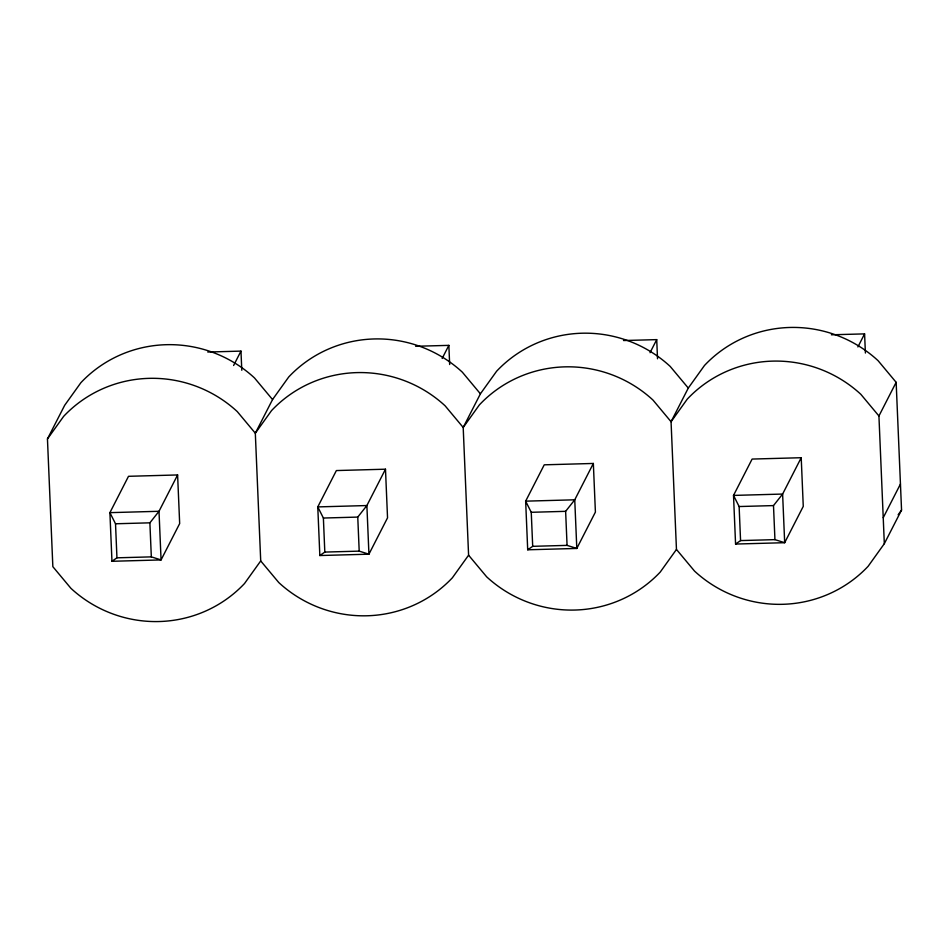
<?xml version="1.0" encoding="UTF-8"?>
<svg xmlns="http://www.w3.org/2000/svg" width="949" height="949" viewBox="0 0 949 949"><rect width="100%" height="100%" fill="white"/><g stroke="black" fill="none" stroke-linecap="round" stroke-linejoin="round"><path stroke-width="1.42" d="M260.714 560.93L244.522 583.516A123.299 121.199 27.1 0 1 70.914 588.321L52.847 566.672L47.45 438.948L64.674 405.306L80.867 382.708A123.299 121.199 27.1 0 1 254.474 377.916L272.541 399.553L255.317 433.207L260.714 560.93L278.792 582.567A123.299 121.199 27.1 0 0 452.388 577.775L468.592 555.189L463.195 427.465L480.408 393.811L496.612 371.225A123.299 121.199 27.1 0 1 670.208 366.433L688.286 388.07L671.062 421.724L676.459 549.447L694.526 571.084A123.299 121.199 27.1 0 0 868.133 566.292L884.326 543.694L901.55 510.052L896.153 382.328L878.086 360.679A123.299 121.199 27.1 0 0 704.478 365.484L688.286 388.07M177.605 474.951L159.005 511.286L149.883 522.828L151.33 556.873L161.069 559.922L179.669 523.575L177.605 474.951L128.506 476.303L109.906 512.65L111.958 561.286L161.069 559.922L159.005 511.286L109.906 512.65L115.517 523.777L116.952 557.822L111.958 561.286M233.62 365.484L240.975 351.106L207.76 352.032M385.484 469.197L366.883 505.544L357.761 517.086L359.197 551.132L368.936 554.18L387.536 517.834L385.484 469.197L336.373 470.562L317.773 506.908L319.837 555.533L368.936 554.18L366.883 505.544L317.773 506.908L323.384 518.035L324.819 552.081L319.837 555.533M442.163 358.437L448.853 345.365L415.638 346.278M593.35 463.456L574.75 499.803L565.628 511.333L567.063 545.378L576.802 548.439L595.403 512.092L593.35 463.456L544.24 464.82L525.651 501.155L527.703 549.791L576.802 548.439L574.75 499.803L525.651 501.155L531.25 512.294L532.697 546.327L527.703 549.791M650.029 352.696L656.72 339.623L623.505 340.537M801.217 457.715L782.617 494.061L773.494 505.592L774.942 539.637L784.681 542.698L803.269 506.351L801.217 457.715L752.118 459.067L733.518 495.414L735.57 544.05L784.681 542.698L782.617 494.061L733.518 495.414L739.129 506.541L740.564 540.586L735.57 544.05M857.896 346.943L864.586 333.882L831.371 334.795M884.326 543.694L878.928 415.982L896.153 382.328M883.234 517.691L900.447 484.037M47.45 438.948L63.642 416.362A123.299 121.199 27.1 0 1 237.25 411.569L255.317 433.207L271.521 410.62A123.299 121.199 27.1 0 1 445.128 405.828L463.195 427.465L479.387 404.879A123.299 121.199 27.1 0 1 652.995 400.075L671.062 421.724L687.254 399.138A123.299 121.199 27.1 0 1 860.862 394.333L878.928 415.982M272.541 399.553L288.733 376.967A123.299 121.199 27.1 0 1 462.341 372.174L480.408 393.811M676.459 549.447L660.267 572.033A123.299 121.199 27.1 0 1 486.659 576.826L468.592 555.189M898.145 514.797L901.55 510.052M115.517 523.777L149.883 522.828M323.384 518.035L357.761 517.086M531.25 512.294L565.628 511.333M739.129 506.541L773.494 505.592M116.952 557.822L151.33 556.873M324.819 552.081L359.197 551.132M532.697 546.327L567.063 545.378M740.564 540.586L774.942 539.637M864.586 333.882L865.405 353.04M656.72 339.623L657.527 358.781M448.853 345.365L449.66 364.523M240.975 351.106L241.793 370.264"/></g></svg>
